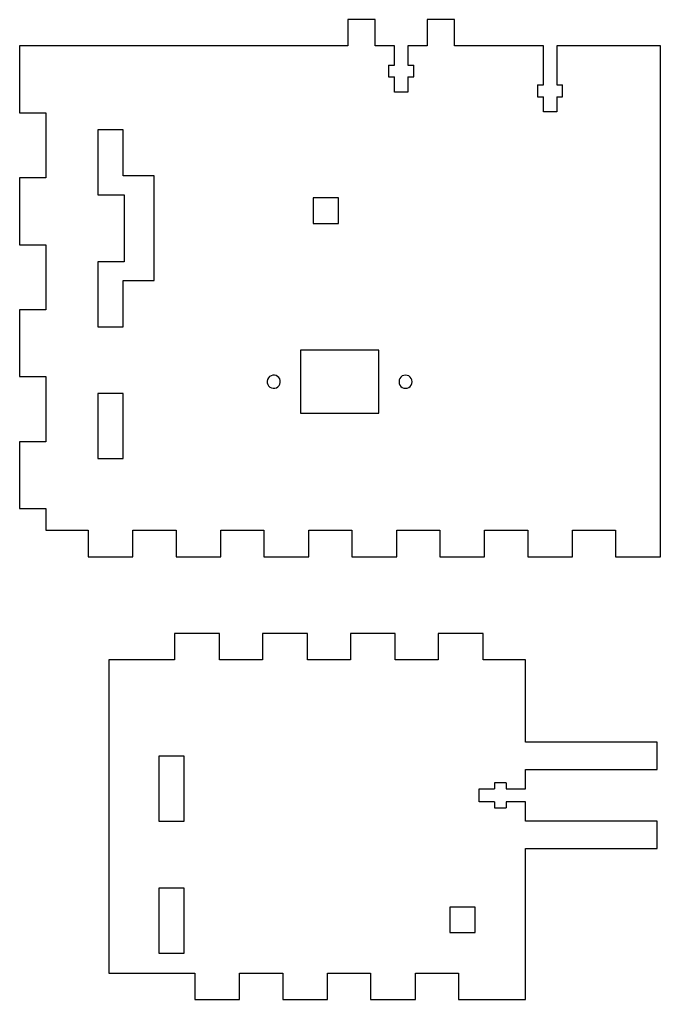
# Model space of a CAD drawing. Extents: x -235 to 40, y 83 to 327.
# Drawn here: x -106.3 to 39.5, y 104.4 to 327.3 of the extents above; entities that cross this region are included whole.
import ezdxf

# ---------------------------------------------------------------- set-up
doc = ezdxf.new("R2010")
doc.units = 0
doc.header["$MEASUREMENT"] = 0
doc.layers.add('Final Cut', color=2, linetype='Continuous')
doc.layers.add('First Cut', color=1, linetype='Continuous')

msp = doc.modelspace()

# ---------------------------------------------------------------- linework, layer by layer
at = {"layer": 'Final Cut'}
for p, q in [((-25.35, 327.25), (-31.55, 327.25)), ((-31.55, 327.25), (-31.55, 321.25)), ((-25.35, 321.25), (-25.35, 327.25)), ((-7.35, 327.25), (-13.55, 327.25)), ((-13.55, 327.25), (-13.55, 321.25)), ((-7.35, 321.25), (-7.35, 327.25)), ((-100.37, 321.25), (-106.27, 321.25)), ((-106.27, 321.25), (-106.27, 306.05)), ((-31.55, 321.25), (-100.37, 321.25)), ((-20.95, 321.25), (-25.35, 321.25)), ((-20.95, 316.9), (-20.95, 321.25)), ((-13.55, 321.25), (-17.95, 321.25)), ((-17.95, 321.25), (-17.95, 316.9)), ((12.93, 321.25), (-7.35, 321.25)), ((12.93, 312.4), (12.93, 321.25)), ((15.93, 321.25), (15.93, 312.4)), ((39.53, 321.25), (15.93, 321.25)), ((39.53, 205.1), (39.53, 321.25)), ((-22.3, 316.9), (-20.95, 316.9)), ((-22.3, 316.9), (-22.3, 314.2)), ((-17.95, 316.9), (-16.6, 316.9)), ((-16.6, 314.2), (-16.6, 316.9)), ((-22.3, 314.2), (-20.95, 314.2)), ((-20.95, 310.75), (-20.95, 314.2)), ((-17.95, 314.2), (-17.95, 310.75)), ((-17.95, 314.2), (-16.6, 314.2)), ((11.58, 312.4), (12.93, 312.4)), ((11.58, 312.4), (11.58, 309.7)), ((15.93, 312.4), (17.28, 312.4)), ((17.28, 309.7), (17.28, 312.4)), ((-17.95, 310.75), (-20.95, 310.75)), ((11.58, 309.7), (12.93, 309.7)), ((12.93, 306.25), (12.93, 309.7)), ((15.93, 309.7), (15.93, 306.25)), ((15.93, 309.7), (17.28, 309.7)), ((-106.27, 306.05), (-100.27, 306.05)), ((-100.27, 306.05), (-100.27, 291.25)), ((15.93, 306.25), (12.93, 306.25)), ((-100.27, 291.25), (-106.27, 291.25)), ((-106.27, 291.25), (-106.27, 276.05)), ((-106.27, 276.05), (-100.27, 276.05)), ((-100.27, 276.05), (-100.27, 261.25)), ((-100.27, 261.25), (-106.27, 261.25)), ((-106.27, 261.25), (-106.27, 246.05)), ((-106.27, 246.05), (-100.27, 246.05)), ((-100.27, 246.05), (-100.27, 231.25)), ((-100.27, 231.25), (-106.27, 231.25)), ((-106.27, 231.25), (-106.27, 216.05)), ((-106.27, 216.05), (-100.27, 216.05)), ((-100.27, 216.05), (-100.27, 211.1)), ((-100.27, 211.1), (-90.67, 211.1)), ((-90.67, 211.1), (-90.67, 205.1)), ((-80.47, 205.1), (-80.47, 211.1)), ((-80.47, 211.1), (-70.67, 211.1)), ((-70.67, 211.1), (-70.67, 205.1)), ((-60.47, 205.1), (-60.47, 211.1)), ((-60.47, 211.1), (-50.67, 211.1)), ((-50.67, 211.1), (-50.67, 205.1)), ((-40.47, 205.1), (-40.47, 211.1)), ((-40.47, 211.1), (-30.67, 211.1)), ((-30.67, 211.1), (-30.67, 205.1)), ((-20.47, 205.1), (-20.47, 211.1)), ((-20.47, 211.1), (-10.67, 211.1)), ((-10.67, 211.1), (-10.67, 205.1)), ((-0.47, 205.1), (-0.47, 211.1)), ((-0.47, 211.1), (9.33, 211.1)), ((9.33, 211.1), (9.33, 205.1)), ((19.53, 205.1), (19.53, 211.1)), ((19.53, 211.1), (29.33, 211.1)), ((29.33, 211.1), (29.33, 205.1)), ((-90.67, 205.1), (-80.47, 205.1)), ((-70.67, 205.1), (-60.47, 205.1)), ((-50.67, 205.1), (-40.47, 205.1)), ((-30.67, 205.1), (-20.47, 205.1)), ((-10.67, 205.1), (-0.47, 205.1)), ((9.33, 205.1), (19.53, 205.1)), ((29.33, 205.1), (39.53, 205.1)), ((-60.8, 187.62), (-71, 187.62)), ((-71, 187.62), (-71, 181.62)), ((-60.8, 181.62), (-60.8, 187.62)), ((-40.8, 187.62), (-51, 187.62)), ((-51, 187.62), (-51, 181.62)), ((-40.8, 181.62), (-40.8, 187.62)), ((-20.8, 187.62), (-31, 187.62)), ((-31, 187.62), (-31, 181.62)), ((-20.8, 181.62), (-20.8, 187.62)), ((-0.8, 187.62), (-11, 187.62)), ((-11, 187.62), (-11, 181.62)), ((-0.8, 181.62), (-0.8, 187.62)), ((-71, 181.62), (-86, 181.62)), ((-86, 181.62), (-86, 110.42)), ((-51, 181.62), (-60.8, 181.62)), ((-31, 181.62), (-40.8, 181.62)), ((-11, 181.62), (-20.8, 181.62)), ((8.8, 181.62), (-0.8, 181.62)), ((8.8, 162.94), (8.8, 181.62)), ((38.8, 162.94), (8.8, 162.94)), ((38.8, 156.74), (38.8, 162.94)), ((8.8, 152.34), (8.8, 156.74)), ((8.8, 156.74), (38.8, 156.74)), ((-1.7, 152.34), (1.75, 152.34)), ((-1.7, 149.34), (-1.7, 152.34)), ((4.45, 153.69), (1.75, 153.69)), ((1.75, 153.69), (1.75, 152.34)), ((4.45, 153.69), (4.45, 152.34)), ((4.45, 152.34), (8.8, 152.34)), ((1.75, 149.34), (-1.7, 149.34)), ((1.75, 149.34), (1.75, 147.99)), ((4.45, 149.34), (4.45, 147.99)), ((8.8, 149.34), (4.45, 149.34)), ((8.8, 144.94), (8.8, 149.34)), ((1.75, 147.99), (4.45, 147.99)), ((38.8, 144.94), (8.8, 144.94)), ((38.8, 138.74), (38.8, 144.94)), ((8.8, 121), (8.8, 138.74)), ((8.8, 138.74), (38.8, 138.74)), ((8.8, 104.42), (8.8, 121)), ((-86, 110.42), (-66.4, 110.42)), ((-66.4, 110.42), (-66.4, 104.42)), ((-56.2, 104.42), (-56.2, 110.42)), ((-56.2, 110.42), (-46.4, 110.42)), ((-46.4, 110.42), (-46.4, 104.42)), ((-36.2, 104.42), (-36.2, 110.42)), ((-36.2, 110.42), (-26.4, 110.42)), ((-26.4, 110.42), (-26.4, 104.42)), ((-16.2, 104.42), (-16.2, 110.42)), ((-16.2, 110.42), (-6.4, 110.42)), ((-6.4, 110.42), (-6.4, 104.42)), ((-66.4, 104.42), (-56.2, 104.42)), ((-46.4, 104.42), (-36.2, 104.42)), ((-26.4, 104.42), (-16.2, 104.42)), ((-6.4, 104.42), (8.8, 104.42))]:
    msp.add_line(p, q, dxfattribs=at)
at = {"layer": 'First Cut'}
for p, q in [((-82.67, 302.2), (-88.47, 302.2)), ((-88.47, 302.2), (-88.47, 287.4)), ((-82.67, 291.7), (-82.67, 302.2)), ((-75.67, 291.7), (-82.67, 291.7)), ((-75.67, 267.9), (-75.67, 291.7)), ((-88.47, 287.4), (-82.47, 287.4)), ((-82.47, 287.4), (-82.47, 272.2)), ((-33.7, 286.69), (-39.5, 286.69)), ((-39.5, 286.69), (-39.5, 280.89)), ((-33.7, 280.89), (-33.7, 286.69)), ((-39.5, 280.89), (-33.7, 280.89)), ((-82.47, 272.2), (-88.47, 272.2)), ((-88.47, 272.2), (-88.47, 257.4)), ((-82.67, 257.4), (-82.67, 267.9)), ((-82.67, 267.9), (-75.67, 267.9)), ((-88.47, 257.4), (-82.67, 257.4)), ((-42.34, 252.07), (-42.34, 237.72)), ((-24.54, 252.07), (-42.34, 252.07)), ((-24.54, 237.72), (-24.54, 252.07)), ((-49.84, 245.43), (-49.93, 245.05)), ((-49.66, 245.77), (-49.84, 245.43)), ((-49.39, 246.06), (-49.66, 245.77)), ((-49.06, 246.26), (-49.39, 246.06)), ((-48.68, 246.38), (-49.06, 246.26)), ((-48.29, 246.39), (-48.68, 246.38)), ((-47.91, 246.3), (-48.29, 246.39)), ((-47.57, 246.12), (-47.91, 246.3)), ((-47.28, 245.85), (-47.57, 246.12)), ((-47.07, 245.52), (-47.28, 245.85)), ((-46.96, 245.14), (-47.07, 245.52)), ((-46.95, 244.75), (-46.96, 245.14)), ((-19.89, 245.29), (-19.94, 244.9)), ((-19.74, 245.65), (-19.89, 245.29)), ((-19.5, 245.96), (-19.74, 245.65)), ((-19.19, 246.2), (-19.5, 245.96)), ((-18.83, 246.35), (-19.19, 246.2)), ((-18.44, 246.4), (-18.83, 246.35)), ((-18.05, 246.35), (-18.44, 246.4)), ((-17.69, 246.2), (-18.05, 246.35)), ((-17.38, 245.96), (-17.69, 246.2)), ((-17.14, 245.65), (-17.38, 245.96)), ((-16.99, 245.29), (-17.14, 245.65)), ((-16.94, 244.9), (-16.99, 245.29)), ((-49.93, 245.05), (-49.92, 244.65)), ((-49.92, 244.65), (-49.81, 244.28)), ((-49.81, 244.28), (-49.6, 243.95)), ((-49.6, 243.95), (-49.32, 243.68)), ((-49.32, 243.68), (-48.97, 243.49)), ((-48.97, 243.49), (-48.59, 243.41)), ((-48.59, 243.41), (-48.2, 243.42)), ((-48.2, 243.42), (-47.82, 243.53)), ((-47.82, 243.53), (-47.49, 243.74)), ((-47.49, 243.74), (-47.22, 244.02)), ((-47.22, 244.02), (-47.04, 244.37)), ((-47.04, 244.37), (-46.95, 244.75)), ((-19.94, 244.9), (-19.89, 244.51)), ((-19.89, 244.51), (-19.74, 244.15)), ((-19.74, 244.15), (-19.5, 243.84)), ((-19.5, 243.84), (-19.19, 243.6)), ((-19.19, 243.6), (-18.83, 243.45)), ((-18.83, 243.45), (-18.44, 243.4)), ((-18.44, 243.4), (-18.05, 243.45)), ((-18.05, 243.45), (-17.69, 243.6)), ((-17.69, 243.6), (-17.38, 243.84)), ((-17.38, 243.84), (-17.14, 244.15)), ((-17.14, 244.15), (-16.99, 244.51)), ((-16.99, 244.51), (-16.94, 244.9)), ((-88.47, 242.2), (-88.47, 227.4)), ((-82.67, 242.2), (-88.47, 242.2)), ((-82.67, 227.4), (-82.67, 242.2)), ((-42.34, 237.72), (-24.54, 237.72)), ((-88.47, 227.4), (-82.67, 227.4)), ((-68.8, 159.72), (-74.6, 159.72)), ((-74.6, 159.72), (-74.6, 144.92)), ((-68.8, 144.92), (-68.8, 159.72)), ((-74.6, 144.92), (-68.8, 144.92)), ((-68.8, 129.72), (-74.6, 129.72)), ((-74.6, 129.72), (-74.6, 114.92)), ((-68.8, 114.92), (-68.8, 129.72)), ((-2.6, 125.42), (-8.4, 125.42)), ((-8.4, 125.42), (-8.4, 119.62)), ((-2.6, 119.62), (-2.6, 125.42)), ((-8.4, 119.62), (-2.6, 119.62)), ((-74.6, 114.92), (-68.8, 114.92))]:
    msp.add_line(p, q, dxfattribs=at)

doc.saveas('drawing.dxf')
